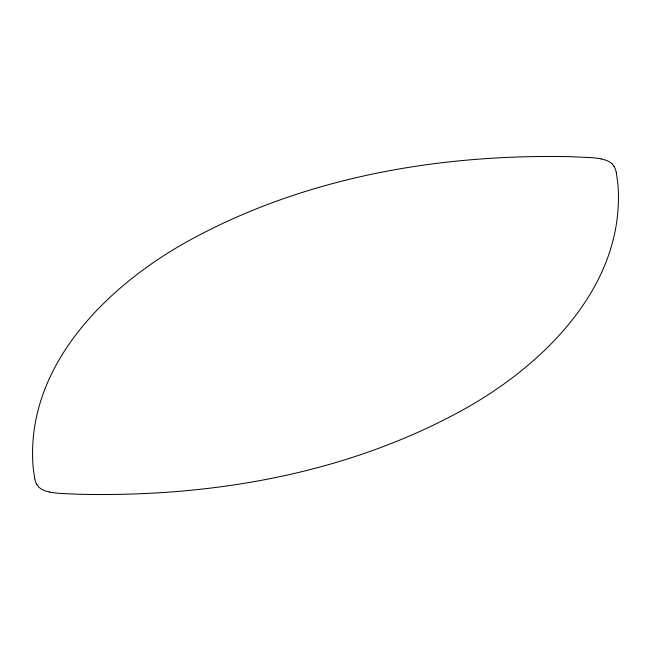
<?xml version="1.0" encoding="UTF-8"?>
<svg xmlns="http://www.w3.org/2000/svg" width="651" height="651" viewBox="0 0 651 651"><rect width="100%" height="100%" fill="white"/><g stroke="black" fill="none" stroke-linecap="round" stroke-linejoin="round"><path stroke-width="0.98" d="M601.264 158.95L604.698 159.804A18.578 10.725 0 0 1 612.534 164.296M49.736 492.05L46.302 491.196A18.578 10.725 0 0 1 38.466 486.704M612.493 164.304L613.974 166.29M38.507 486.696L37.026 484.71M616.294 172.263L617.872 183.794C625.88 282.754 547.076 362.054 467.353 407.404C350.246 473.383 213.3 497.177 80.057 494.296L61.324 493.482A60.022 34.658 0 0 1 49.696 492.115M34.706 478.737L33.136 467.206C25.12 368.254 103.932 288.946 183.647 243.604C300.762 177.625 437.692 153.823 570.943 156.704L589.676 157.518A60.022 34.658 0 0 1 601.304 158.885M614.072 166.274A57.426 33.152 0 0 1 616.22 172.263M36.928 484.726A57.426 33.152 0 0 1 34.78 478.737"/></g></svg>
